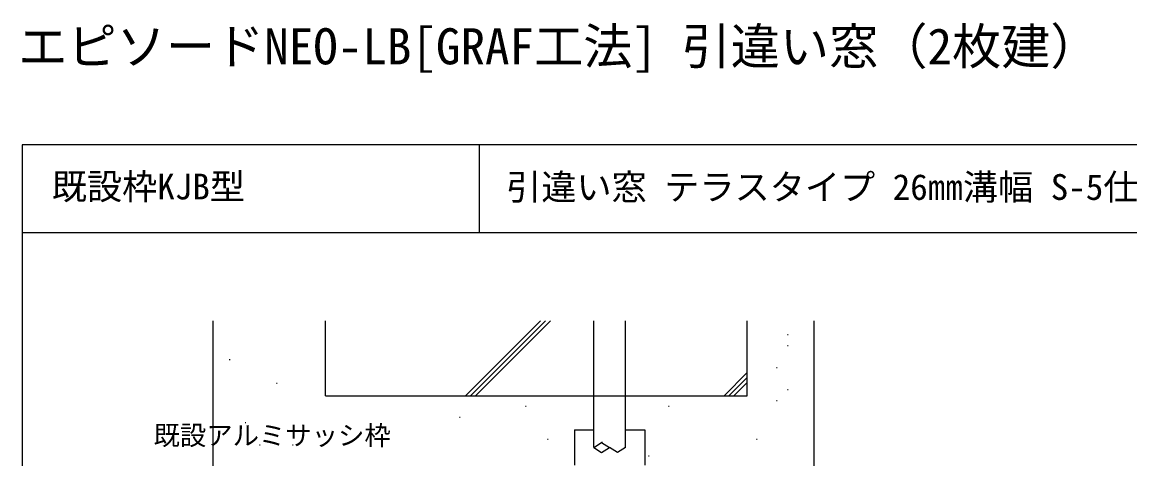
# Model space of a CAD drawing. Units: millimetres, scale not verified. Extents: x -437 to 438, y -331 to 329.
# Drawn here: x -436.9 to -121.8, y 204.6 to 328.6 of the extents above; entities that cross this region are included whole.
import ezdxf
from ezdxf.enums import TextEntityAlignment as Align

# ---------------------------------------------------------------- set-up
doc = ezdxf.new("R2010")
doc.units = ezdxf.units.MM
doc.header["$LTSCALE"] = 2
for name, color, linetype in [('0-1_USER1', 3, 'Continuous'), ('0-5_YKK_13', 4, 'Continuous'), ('0-7_YKK_D', 6, 'Continuous'), ('0-8_YKK_ZWAK', 7, 'Continuous'), ('0-9_YSS_K', 3, 'Continuous'), ('0-A_YSS_KE', 3, 'Continuous')]:
    doc.layers.add(name, color=color, linetype=linetype)
doc.styles.add('ＭＳ ゴシック', font='')
doc.styles.get('ＭＳ ゴシック').set_extended_font_data('MS Gothic')

msp = doc.modelspace()

# ---------------------------------------------------------------- linework, layer by layer
at = {"layer": '0-5_YKK_13'}
for p, q in [((-279.798, 212.8), (-279.798, 202.8)), ((-279.798, 212.8), (-274.298, 212.8)), ((-265.298, 212.8), (-259.798, 212.8)), ((-259.798, 212.8), (-259.798, 202.8)), ((-271.782, 209.2), (-272.048, 209.2))]:
    msp.add_line(p, q, dxfattribs=at)
for points in [[(-274.298, 207.8), (-274.298, 222.5), (-274.298, 243.8)], [(-265.298, 207.8), (-265.298, 222.5), (-265.298, 243.8)], [(-274.298, 207.8), (-272.048, 209.2), (-269.798, 207.8)], [(-274.298, 207.8), (-272.048, 206.4), (-269.798, 207.8)], [(-272.076, 206.4), (-272.062, 206.4), (-272.048, 206.4)], [(-265.298, 207.8), (-267.548, 206.4), (-269.798, 207.8)]]:
    msp.add_lwpolyline(points, dxfattribs=at)
at = {"layer": '0-8_YKK_ZWAK'}
for p, q in [((-436.9, 293.8), (-436.9, -331.2)), ((438.1, 293.8), (-436.9, 293.8)), ((-306.9, 293.8), (-306.9, 268.8)), ((438.1, 268.8), (-436.9, 268.8))]:
    msp.add_line(p, q, dxfattribs=at)
at = {"layer": '0-9_YSS_K'}
for p, q in [((-310.763, 222.5), (-289.463, 243.8)), ((-309.348, 222.5), (-288.048, 243.8)), ((-307.934, 222.5), (-286.634, 243.8)), ((-219.162, 239.875), (-218.962, 239.875)), ((-219.162, 236.746), (-218.962, 236.746)), ((-377.967, 232.807), (-377.767, 232.807)), ((-222.291, 230.488), (-222.091, 230.488)), ((-230.6, 229.124), (-237.223, 222.5)), ((-230.6, 227.709), (-235.809, 222.5)), ((-364.539, 226.093), (-364.339, 226.093)), ((-230.6, 226.295), (-234.395, 222.5)), ((-219.162, 224.23), (-218.962, 224.23)), ((-222.291, 221.101), (-222.091, 221.101)), ((-293.738, 219.536), (-293.538, 219.536)), ((-253.06, 219.536), (-252.86, 219.536)), ((-373.491, 214.904), (-373.291, 214.904)), ((-312.512, 216.407), (-312.312, 216.407)), ((-334.415, 213.278), (-334.215, 213.278)), ((-369.357, 208.585), (-369.157, 208.585)), ((-359.969, 208.585), (-359.769, 208.585)), ((-287.479, 210.149), (-287.279, 210.149)), ((-228.027, 210.149), (-227.827, 210.149)), ((-258.739, 205.456), (-258.539, 205.456))]:
    msp.add_line(p, q, dxfattribs=at)
at = {"layer": '0-A_YSS_KE'}
for p, q in [((-382.602, 185.5), (-382.603, 243.8)), ((-350.6, 222.5), (-350.6, 243.8)), ((-230.6, 222.5), (-230.6, 243.8)), ((-211.6, 195.537), (-211.6, 243.8)), ((-350.6, 222.5), (-230.6, 222.5))]:
    msp.add_line(p, q, dxfattribs=at)

# ---------------------------------------------------------------- texts
at = {"layer": '0-1_USER1', "style": 'ＭＳ ゴシック'}
for s, height, p in [('エピソードNEO-LB[GRAF工法] 引違い窓（2枚建）', 10.26, (-438.011, 313.579)), ('既設枠KJB型', 7.331, (-428.467, 276.073)), ('引違い窓 テラスタイプ 26㎜溝幅 S-5仕様 見切材仕様', 7.331, (-299.206, 275.931))]:
    msp.add_text(s, height=height, dxfattribs=at).set_placement(p, align=Align.BOTTOM_LEFT)
at = {"layer": '0-7_YKK_D', "style": 'ＭＳ ゴシック'}
msp.add_text('既設アルミサッシ枠', height=5.499, dxfattribs=at).set_placement((-399.524, 206.822), align=Align.BOTTOM_LEFT)

doc.saveas('drawing.dxf')
